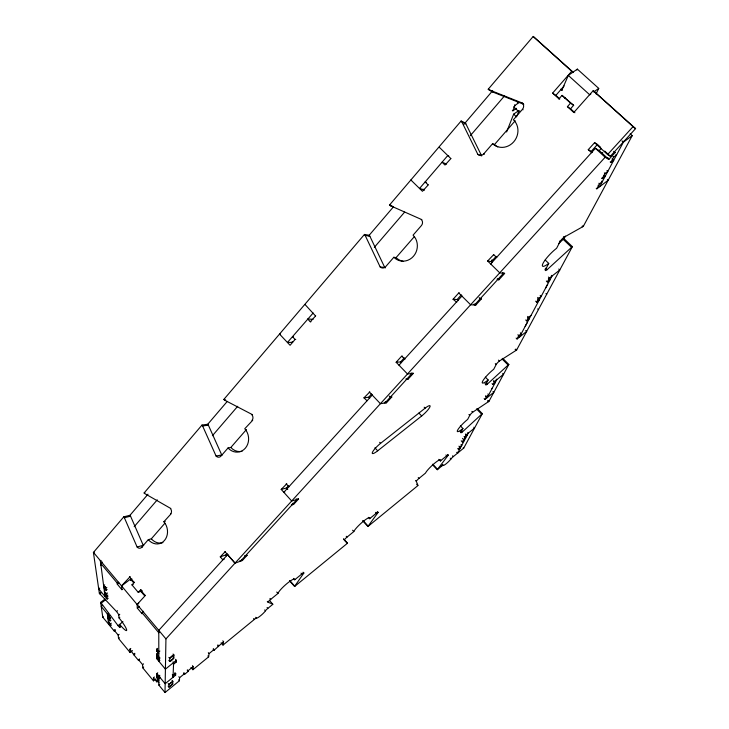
<?xml version="1.0" encoding="UTF-8"?>
<svg xmlns="http://www.w3.org/2000/svg" width="729" height="729" viewBox="0 0 729 729"><rect width="100%" height="100%" fill="white"/><g stroke="black" fill="none" stroke-linecap="round" stroke-linejoin="round"><path stroke-width="1.09" d="M178.833 676.749L179.607 677.678L179.425 680.749L165.009 692.55L165.939 638.905L93.467 552.409L123.793 516.825L129.981 515.303A3.736 3.135 77.4 0 1 130.555 516.187L143.23 545.256A3.754 3.162 75.8 0 0 143.695 545.72M157.746 672.776L156.762 673.569L165.155 683.711L175.634 675.172L175.707 673.578L174.914 672.63M172.727 663.253L173.548 664.237L176.263 662.041L176.345 660.31L175.516 659.326M187.353 669.787L188.064 671.5L184.647 674.298L183.927 672.585M190.971 667.445L192.893 669.732L193.194 666.57L192.429 665.65M192.893 669.732L208.631 656.847L209.086 653.594L214.071 649.512L213.296 648.6M213.178 649.43L213.952 650.341L214.071 649.512M213.952 650.341L223.584 641.739L222.81 640.827M221.097 642.841L223.01 645.083L223.584 641.739M512.323 110.307L512.87 110.817L514.993 105.413L517.891 103.409L518.519 101.805M506.609 131.995L513.653 114.152L518.474 110.79M516.825 116.193L518.684 111.528L519.759 110.781M560.656 89.211L561.831 90.287L568.319 75.415L577.359 69.118L598.737 88.391L596.094 93.959M492.148 261.747L491.464 261.082L491.993 259.87M576.94 70.057L577.359 69.118M460.136 431.541L460.928 432.361L462.924 428.524L460.363 425.873M502.764 358.367L508.842 364.454L488.986 401.287A3.171 0.538 -44 0 1 488.394 401.734L472.693 412.222A3.189 0.547 -43.8 0 0 469.768 415.366L467.681 419.375A10.999 1.85 -43.7 0 0 457.593 430.192A10.999 1.85 -43.7 0 0 462.924 428.524M484.949 383.6L485.815 384.484L488.157 379.982L485.359 377.148M558.633 243.55L563.207 239.367A4.019 0.838 -45.8 0 1 564.009 238.702L572.365 246.648L516.67 349.938A3.454 0.62 -44.5 0 1 516.041 350.403L499.411 361.028A3.472 0.638 -44.4 0 0 496.194 364.509L493.743 369.229A11.965 2.169 -44.2 0 0 482.671 381.203A11.965 2.169 -44.2 0 0 488.157 379.982M544.946 269.201L545.465 269.712L548.737 263.406L545.228 260.025M630.157 133.772L632.216 135.64L583.346 226.291A4.174 0.857 -46 0 1 582.626 226.792L564.009 237.244A4.21 0.884 -45.9 0 0 560.072 241.609L556.601 248.279A14.425 3.007 -45.6 0 0 543.096 263.196A14.425 3.007 -45.6 0 0 548.737 263.406M563.799 239.103L565.376 236.096M607.649 158.421L608.022 157.719M457.721 448.535L458.477 449.319L459.735 446.968L461.822 445.255L461.065 444.471M461.22 440.799L462.368 441.993L463.653 439.578L465.749 437.874L464.592 436.671M464.063 436.543L464.838 437.345L466.141 434.885L474.561 428.041L473.786 427.24M484.147 398.581L484.976 399.428L486.462 396.64L488.685 394.845L487.856 393.997M492.057 383.618L492.913 384.484L494.472 381.549L503.548 374.269L502.7 373.412M516.141 338.083L517.061 338.994L518.857 335.622L521.271 333.718L541.237 296.256M525.718 319.985L526.666 320.915L528.552 317.361L531.031 315.411M535.66 301.195L536.635 302.143L538.631 298.389L541.155 296.411L552.026 276.018L551.352 275.371M546.331 281.02L547.333 281.995L549.438 278.031L559.772 270.012L558.76 269.037M596.231 188.301L596.805 188.829L599.484 183.781L602.345 181.63L601.771 181.093M601.635 178.104L602.218 178.641L604.97 173.466L607.858 171.297L606.975 170.486M610.2 161.929L610.802 162.476L613.654 157.1L616.588 154.912L615.987 154.366M458.286 451.862L457.648 453.064L457.138 452.536M491.902 388.812L492.503 387.691M521.344 333.572L519.476 337.09L518.246 335.878M525.162 326.428L527.094 322.792M545.483 288.301L547.643 284.255M432.425 464.592L437.3 469.722L441.674 466.141A2.925 0.465 -43.4 0 1 443.232 465.302A5.841 0.92 -43.4 0 0 446.321 463.635A5.841 0.92 -43.4 0 0 450.996 458.942A2.907 0.456 -43.5 0 1 453.329 456.6L463.762 448.062L482.316 413.662L477.531 408.769M289.632 580.922L294.571 586.517A3.116 0.519 -42 0 1 294.753 586.171L303.829 573.076L303.054 572.201M362.641 520.725L367.926 526.493A3.016 0.492 -42.7 0 1 368.145 526.119L378.069 512.496L377.294 511.658M437.3 469.722A2.934 0.465 -43.4 0 1 437.555 469.33L448.207 455.251L447.451 454.449M170.832 508.514L144.88 493.661A3.8 3.226 78.5 0 1 144.114 492.977L201.997 425.062L207.756 424.251A3.864 3.372 81.7 0 1 208.366 425.144L221.744 454.96A3.882 3.399 79.7 0 0 221.971 455.197M252.544 414.701L224.614 400.157A3.937 3.463 83.6 0 1 223.794 399.483L364.454 234.437L369.175 235.267A4.183 3.818 -79.9 0 1 369.858 236.196L384.748 267.47A4.192 3.873 -81.2 0 0 385.304 267.926M421.836 219.629L390.434 205.724A4.292 3.918 -75.2 0 1 389.505 205.049L461.129 121.005L465.148 122.919A4.438 4.046 -64.8 0 1 465.867 123.857L481.696 155.96M523.786 104.338L493.004 92.109L489.214 89.886A4.574 4.137 -60.8 0 1 488.22 89.23L533.2 36.45L572.42 71.551M129.325 516.059L147.996 494.207M207.154 424.952L227.266 401.406M368.655 235.877L393.423 206.881M463.753 124.541L492.676 90.688M134.172 526.712L157.264 499.857M212.412 435.705L237.709 406.281M280.419 334.073L279.535 334.082L290.078 345.282L295.099 339.441L295.755 339.422M313.051 319.366L307.62 318.947L310.299 321.753L315.73 315.812M374.323 247.359L404.622 212.103M411.593 180.218L410.864 179.99L422.437 191.299L428.306 184.865M446.576 164.08L442.056 162.212L445 165.046L450.969 158.512M470.305 135.694L504.523 95.891M123.793 516.825A3.763 3.153 77.4 0 1 124.367 517.718L137.125 547.032A3.782 3.18 75.8 0 0 141.681 547.279L148.297 539.67L151.331 538.813L164.918 523.203M148.297 539.67A13.341 11.309 76.2 0 0 164.472 540.471A13.341 11.309 76.2 0 0 163.879 521.754L170.996 513.899M201.997 425.062A3.9 3.39 81.7 0 1 202.607 425.973L216.076 456.035A3.918 3.417 79.7 0 0 220.933 456.126L228.031 447.971L230.838 447.46A13.742 12.12 80.5 0 0 242.001 451.36M252.69 420.296L244.762 428.725A13.805 12.156 80.5 0 1 245.308 448.217A13.805 12.156 80.5 0 1 228.031 447.971M364.454 234.437A4.219 3.845 -80.1 0 1 365.147 235.376L380.146 266.923A4.228 3.9 -81.4 0 0 385.677 266.668L393.824 257.282A14.954 13.833 -78.3 0 0 413.489 256.243A14.954 13.833 -78.3 0 0 413.07 235.157L421.408 225.571A4.31 3.991 -75 0 0 421.298 219.502M461.129 121.005A4.483 4.073 -65.1 0 1 461.867 121.953L477.823 154.357A4.492 4.128 -64.1 0 0 483.764 153.855L492.585 143.713A15.929 14.626 -61 0 0 513.735 141.818A15.929 14.626 -61 0 0 513.398 119.766L522.42 109.386A4.611 4.21 -58.6 0 0 522.338 103.044L489.214 89.886M230.838 447.46L246.466 429.499M393.824 257.282L396.084 257.601L414.054 236.961M492.585 143.713L494.472 144.57L515.203 120.75M130.218 576.575L121.506 585.888L121.916 589.697L122.472 589.269M559.143 99.053L552.6 93.13L571.727 71.26L573.286 72.499M552.6 93.13L555.872 95.362L564.128 85.931M130.664 580.43L131.94 578.972M142.401 590.845L138.209 592.312L131.949 584.868L134.519 582.261M558.943 98.916L562.041 95.381L573.641 105.286L570.552 108.785L567.417 106.662L570.534 103.135L573.641 105.286M564.647 98.26L565.221 97.604M138.209 592.312L141.162 589.579M145.499 595.311L137.088 604.496L137.298 608.077L141.964 613.654L142.519 613.217M567.417 106.662L573.796 112.512L593.196 90.66L635.588 128.614L610.355 156.243L607.576 154.575L594.6 142.665L588.267 149.664L591.675 152.744M224.177 559.216L222.773 559.708L220.276 556.838L225.325 551.525M298.052 498.49L298.535 499.028L291.682 501.005L281.212 489.414L286.816 483.764M367.024 400.731L363.962 397.852L369.849 391.91M412.769 372.893L413.297 373.439L407.493 373.995L396.139 362.258L401.579 356.235L402.69 356.171M456.764 302.253L453.064 299.273L458.76 292.967L459.516 293.022M497.023 279.171L498.809 279.872L504.623 273.503L499.739 272.837L487.646 261L493.743 254.567M220.276 556.838L225.881 554.933L227.047 553.639M281.212 489.414L286.442 488.029L288.292 485.997M363.962 397.852L368.646 397.232L371.608 393.961M396.139 362.258L400.595 361.939L404.303 357.839M453.064 299.273L457.101 299.528L461.339 294.844M487.646 261L491.419 261.611L496.139 256.398M588.267 149.664L591.219 151.377L597.488 144.442L600.696 147.386M159.861 660.419L158.831 661.249L158.776 630.357L227.831 554.386M614.583 151.96L615.185 152.516L608.861 159.432L599.247 150.611L595.411 148.315L490.663 263.953L491.61 264.098M599.247 150.611L601.206 148.443M165.939 638.905L605.134 157.245L608.861 159.432M607.576 154.575L633.036 126.655L635.588 128.614M296.94 499.483L240.524 561.175L239.896 560.464M224.969 551.643L235.011 563.153L242.347 560.519L247.058 555.361L246.584 554.833M291.418 504.377L291.901 504.924L293.614 504.413L298.535 499.028M369.266 391.983L380.41 403.693L386.479 402.791L391.792 396.977L391.273 396.43M405.907 378.971L407.885 379.362L413.297 373.439M458.76 292.967L470.615 304.768L475.8 305.041L481.514 298.79L480.958 298.243M460.928 432.361A3.098 0.51 -43.7 0 0 462.432 431.878L481.669 414.209A3.08 0.51 -43.9 0 1 482.316 413.662M485.815 384.484A3.363 0.601 -44.2 0 0 487.364 384.11L508.159 365.047A3.344 0.592 -44.4 0 1 508.842 364.454M545.465 269.712A4.037 0.829 -45.5 0 0 547.06 269.721L571.563 247.322A4.028 0.811 -45.7 0 1 572.365 246.648M458.477 449.319L460.546 447.633L459.407 446.458M179.607 677.678L184.701 673.514M188.128 670.716L193.194 666.57M223.01 645.083L254.357 619.422A3.171 0.529 -41.6 0 1 256.471 618.165A6.333 1.057 -41.6 0 0 260.663 615.668A6.333 1.057 -41.6 0 0 265.447 610.82A3.153 0.519 -41.7 0 1 267.835 608.396L272.828 604.314L269.375 600.204M294.571 586.517L347.387 543.305L343.596 539.132M367.926 526.493L417.863 485.623L417.106 484.831M165.009 692.55L158.876 685.123L159.779 684.385M464.838 437.345L466.943 435.632L465.394 434.037M175.707 673.578L173.083 675.71L172.29 674.762M462.368 441.993L464.473 440.28M267.297 601.37L268.072 602.263A3.217 0.547 -41.7 0 1 270.741 599.356L277.968 593.452A11.19 1.895 -41.9 0 1 287.335 583.255A11.19 1.895 -41.9 0 1 294.689 579.81L301.797 574.015A3.162 0.538 -42.1 0 1 303.829 573.076M343.614 538.913L347.405 543.087L344.316 540.034A3.098 0.519 -42.5 0 1 347.004 537.136L353.829 531.569A10.807 1.804 -42.7 0 1 363.279 521.372A10.807 1.804 -42.7 0 1 369.612 518.693L376.31 513.225A3.062 0.51 -42.8 0 1 378.069 512.496M416.797 484.184L417.927 485.386L416.305 481.286A3.007 0.492 -43.2 0 1 419.011 478.388L425.463 473.13A10.507 1.704 -43.3 0 1 434.967 462.951A10.507 1.704 -43.3 0 1 440.38 460.956L446.713 455.789A2.98 0.483 -43.4 0 1 448.207 455.251M158.867 680.157L156.799 677.651L157.774 676.867M159.842 675.3L158.858 676.102L158.876 685.123M139.494 658.97L138.537 659.745L142.574 664.638L142.729 667.8L153.491 680.84L155.869 678.909M159.842 676.886L158.858 677.688L156.781 675.163L156.762 673.569M157.792 681.114L156.835 681.897L156.817 680.239L157.783 679.455M159.842 677.806L158.867 678.599L156.781 676.084L157.765 675.291M153.491 680.84L153.436 677.779L154.393 677.004M156.781 675.163L157.756 674.371M176.345 660.31L165.41 669.167L156.644 658.615L156.635 656.865L157.664 656.027M484.976 399.428L493.834 392.293L493.004 391.446M159.861 657.649L158.831 658.478L156.626 655.827L157.664 654.997M142.729 667.8L143.677 667.035M156.644 658.615L157.674 657.786M159.861 658.67L158.831 659.508L156.635 656.865M158.822 653.722L156.589 651.043L156.571 649.211L157.628 648.363M156.589 651.043L157.637 650.195M142.574 664.638L143.54 663.864M159.87 651.052L158.813 651.899L156.571 649.211M156.626 655.827L156.607 654.05L157.655 653.211M492.913 384.484L495.182 382.661L493.907 381.367M130.801 648.455L129.844 649.22L133.917 654.906L138.583 660.547L139.54 659.781M159.341 632.298L158.785 632.745L141.918 612.597L143.586 611.285M133.863 654.086L134.819 653.321M133.917 654.906L134.883 654.141M377.695 450.804L421.69 415.967A9.167 1.804 -43.7 0 0 429.91 406.928A9.167 1.804 -43.7 0 0 425.116 408.176L380.593 443.332A9.313 1.877 -43.2 0 0 372.364 452.427A9.313 1.877 -43.2 0 0 377.695 450.804L374.897 447.825M115.155 629.519L114.198 630.275L118.18 635.096L118.545 638.495L130.108 652.51L132.496 650.614M517.061 338.994L526.666 331.403L525.746 330.492M526.666 320.915L529.126 318.974L527.714 317.58M118.18 635.096L119.137 634.339M118.545 638.495L119.501 637.747M105.14 598.937L100.648 602.382A3.308 0.492 52.6 0 1 101.24 603.129L118.034 625.628L122.973 621.764M100.648 602.382L102.771 617.181L114.298 631.141L115.264 630.385M118.034 625.628A3.308 0.492 52.4 0 0 119.984 627.204L120.978 626.43M536.635 302.143L539.15 300.175L537.692 298.744M111.501 624.972L110.535 625.719L110.316 623.951L111.282 623.204M119.984 627.204L119.711 624.471A11.782 1.777 52.4 0 0 126.7 630.038A11.782 1.777 52.4 0 0 119.037 617.937L119.802 617.345M138.783 603.175L137.107 604.487L137.854 604.213M137.298 608.077L139.521 606.346M119.037 617.937L118.745 615.066A3.417 0.519 52.5 0 0 116.522 611.549L117.551 610.747M108.539 614.902L107.555 615.668L109.578 618.11L110.562 617.345M110.917 620.215L109.942 620.971L109.705 619.167L110.69 618.402M118.745 615.066L119.766 614.274M547.333 281.995L549.912 279.991L548.399 278.533M109.523 622.566L108.557 623.322L110.535 625.719M109.86 623.432L108.694 624.343L107.309 613.818L107.974 613.308M102.771 617.181L103.363 616.725M108.184 616.351L107.692 616.734L109.705 619.167M109.578 618.11L109.341 616.269L110.334 615.504M108.193 598.263L107.163 599.056L106.908 597.042L107.947 596.24M133.425 582.526L130.527 579.09L121.588 585.952L122.29 585.633M101.24 603.129L105.723 599.675M102.224 605.717L101.24 606.482L109.341 616.269M94.269 552.181L93.412 552.464L99.344 593.251A3.39 0.519 52.7 0 0 99.937 593.935L100.957 593.151M105.587 586.462L103.901 587.747L106.06 590.344L107.117 589.533M121.916 589.697L117.314 584.193L117.205 583.063L118.317 582.207M105.669 592.495L104.63 593.288L106.762 595.857L107.801 595.055M117.314 584.193L118.982 582.918M105.823 593.688L104.785 594.481L106.908 597.042M106.762 595.857L106.498 593.807L107.546 593.005M105.732 595.985L105.049 596.513L100.711 563.362L102.388 562.105M99.745 588.103L98.716 588.886L107.163 599.056M104.684 584.822L103.627 585.633L105.796 588.239L106.06 590.344M105.796 588.239L106.853 587.428M99.344 593.251L100.365 592.477M596.805 188.829L608.15 180.282L607.385 179.571M491.464 261.082L492.403 260.371M602.218 178.641L605.097 176.482L603.931 175.407M610.802 162.476L613.718 160.298L612.132 158.84M632.216 135.64L623.359 142.219L621.974 140.97M602.017 153.199L602.755 152.653M590.855 93.995L589.725 94.797L568.319 75.415M593.679 91.991L598.737 88.391M561.831 90.287L562.387 89.895M512.87 110.817L516.478 108.311M247.058 555.361L245.245 555.999L244.78 555.462M131.949 584.868L133.106 584.476M141.681 547.279L142.447 547.051M101.067 560.428L100.274 560.665L100.976 565.339M137.125 547.032L143.23 545.256M284.811 492.039L283.827 492.303L372.437 394.854M163.879 521.754L165.191 521.399M289.112 486.744L286.16 483.938M124.367 517.718L130.555 516.187M144.114 492.977L144.88 492.813M216.076 456.035L221.744 454.96M202.607 425.973L208.366 425.144M391.792 396.977L390.307 397.177L389.259 396.093M224.614 400.157L225.68 400.048M223.794 399.483L224.86 399.364M399.711 365.129L398.963 365.183L462.049 295.928M404.978 359.124L401.579 356.235M293.432 336.616L292.447 336.634L295.099 339.441M310.299 321.753L310.946 321.762M313.151 313.005L287.436 342.475L292.666 342.348L292.174 341.819M305.105 304.604L315.411 315.812M481.514 298.79L480.247 298.708L479.135 297.605M380.146 266.923L384.748 267.47M365.147 235.376L369.858 236.196M496.768 257.51L493.506 254.521M390.434 205.724L390.999 205.86M391.291 205.924L392.43 206.207M389.505 205.049L391.218 205.469M424.57 189.941L419.53 188.465L447.752 155.569L448.782 155.97M426.201 182.277L425.125 181.949L428.041 184.783M439.259 147.222L450.704 158.412M268.072 602.263L272.801 604.131M477.823 154.357L480.976 155.66M483.764 153.855L484.484 154.156M461.867 121.953L465.867 123.857M488.22 89.23L492.02 91.453A4.529 4.101 -60.5 0 0 493.004 92.109M522.42 109.386L523.085 109.778M522.338 103.044L523.003 103.445M594.6 142.665L597.488 144.442M615.185 152.516L613.672 151.395M533.2 36.45L571.727 71.26M593.196 90.66L633.036 126.655M623.013 141.162L623.623 141.718L599.648 186.688L598.117 185.266M562.041 95.381L570.534 103.135M555.872 95.362L559.79 98.944M570.552 108.785L574.899 112.758M613.053 156.553L613.654 157.1M604.715 151.076L610.355 156.243M595.411 148.315L605.134 157.245M591.219 151.377L592.221 152.297M604.377 172.919L604.97 173.466M517.335 102.898L517.891 103.409M514.437 104.903L514.993 105.413M598.91 183.243L599.484 183.781M513.562 106.771L518.684 111.528M513.653 114.152L516.56 116.859M582.799 225.78L583.346 226.291M582.079 226.282L582.626 226.792M563.462 236.725L564.009 237.244M563.207 239.367L571.563 247.322M559.526 241.089L560.072 241.609M545.502 268.217L547.06 269.721M548.427 277.056L549.438 278.031M545.948 293.577L546.677 294.288M540.18 295.464L541.155 296.411M537.647 297.432L538.631 298.389M423.312 189.203L424.032 189.905M504.058 272.956L504.623 273.503M491.419 261.611L492.166 262.349M502.664 272.6L503.411 273.339L474.515 304.977L473.777 304.239M537.71 308.905L538.421 309.606M497.688 278.77L498.809 279.872M527.605 316.422L528.552 317.361M520.351 332.798L521.271 333.718M517.927 334.711L518.857 335.622M474.697 303.947L475.8 305.041M515.777 349.054L516.67 349.938M515.148 349.519L516.041 350.403M457.101 299.528L458.195 300.621M502.071 358.95L508.159 365.047M498.508 360.117L499.411 361.028M495.292 363.607L496.194 364.509M496.176 379.153L496.75 379.727L487.2 397.642L485.951 396.376M493.615 380.684L494.472 381.549M486.061 382.798L487.364 384.11M485.623 395.783L486.462 396.64M488.166 400.458L488.986 401.287M487.573 400.904L488.394 401.734M476.493 408.905L481.669 414.209M471.873 411.375L472.693 412.222M468.947 414.519L469.768 415.366M467.736 432.634L468.255 433.172L457.648 453.064L456.901 452.29M400.595 361.939L401.296 362.668M411.156 372.847L411.858 373.576L384.976 403.019L384.283 402.29M461.247 430.639L462.432 431.878M407.365 378.816L407.885 379.362M462.496 438.384L463.653 439.578M463.261 447.533L463.762 448.062M424.178 407.201L425.116 408.176M458.969 446.175L459.735 446.968M418.911 413.07L421.69 415.967M452.581 455.816L453.329 456.6M450.249 458.167L450.996 458.942M445.948 454.987L446.713 455.789M385.441 401.706L386.479 402.791M438.849 459.352L440.38 460.956M442.485 464.51L443.232 465.302M440.927 465.348L441.674 466.141M432.68 464.2L437.555 469.33M368.646 397.232L369.676 398.316M418.246 477.577L419.011 478.388M99.937 593.935L116.522 611.549M379.645 442.33L380.593 443.332M415.539 480.475L416.305 481.286M375.544 512.387L376.31 513.225M368.373 517.353L369.612 518.693M363.233 520.761L368.145 526.119M352.59 530.211L353.829 531.569M346.229 536.28L347.004 537.136M286.442 488.029L287.745 489.46M296.184 498.8L296.84 499.52M292.639 503.338L293.614 504.413M301.022 573.14L301.797 574.015M293.45 578.407L294.689 579.81M289.814 580.576L294.753 586.171M276.728 592.039L277.968 593.452M241.408 559.453L242.347 560.519M269.958 598.463L270.741 599.356M227.484 554.505L235.02 563.143M225.881 554.933L226.655 555.817M267.078 607.521L267.835 608.396M264.682 609.945L265.447 610.82M255.715 617.281L256.471 618.165M253.601 618.538L254.357 619.422M217.862 644.883L218.627 645.785M217.725 645.712L218.5 646.623M208.312 652.674L209.086 653.594M207.865 655.945L208.631 656.847M129.443 576.821L134.127 582.389M140.396 589.843L145.117 595.447M140.205 590.59L144.096 595.21M100.711 563.362L117.205 583.063M187.289 670.58L188.064 671.5M173.083 654.022L173.921 655.025L173.803 658.005A2.706 0.492 -40.7 0 1 171.707 660.337A2.706 0.492 -40.7 0 1 169.647 661.358L168.818 660.356M172.964 657.002L173.803 658.005L169.647 661.358L169.739 658.405A2.725 0.501 -40.7 0 1 171.853 656.036A2.725 0.501 -40.7 0 1 173.921 655.025L169.739 658.405L168.891 657.394M175.443 661.057L176.263 662.041M183.872 673.368L184.647 674.298M173.065 661.859L173.62 662.515L173.019 677.305L172.491 676.676M174.45 673.76L175.634 675.172M178.651 679.829L179.425 680.749M104.356 591.228L106.498 593.807M156.607 654.05L158.822 656.711M172.08 680.403L172.855 681.342L172.691 684.084L168.937 687.119L172.755 683.893L171.98 682.964M168.199 683.565L168.982 684.513L168.918 687.11L168.135 686.107M107.928 618.547L109.942 620.971M108.32 621.545L110.316 623.951M156.817 680.239L158.867 682.727M153.436 677.779L156.835 681.897M114.198 630.275L114.298 631.141M129.844 649.22L130.108 652.51M130.527 579.09L130.582 579.801M138.537 659.745L138.583 660.547M141.918 612.597L141.964 613.654M156.781 676.084L156.799 677.651M170.458 508.605A3.836 3.271 77 0 1 170.622 513.991M251.86 414.792A3.964 3.517 81.9 0 1 252.006 420.396M497.779 146.866A15.856 14.562 -60.9 0 1 494.472 144.57M403.073 261.274A14.881 13.787 -78.2 0 1 396.084 257.601M162.913 542.631A13.286 11.272 76.2 0 1 151.331 538.813M168.982 684.476L172.837 681.278L169 684.413"/></g></svg>
